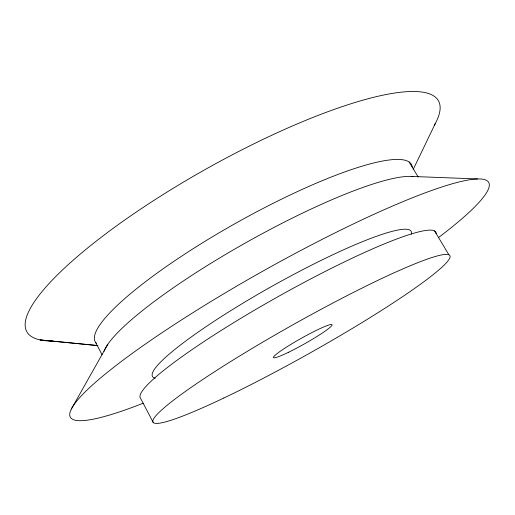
<?xml version="1.0" encoding="UTF-8"?>
<svg xmlns="http://www.w3.org/2000/svg" width="515" height="515" viewBox="0 0 515 515"><rect width="100%" height="100%" fill="white"/><g stroke="black" fill="none" stroke-linecap="round" stroke-linejoin="round"><path stroke-width="0.77" d="M413.146 169.551L435.291 123.555M71.353 409.045L107.777 344.374M411.247 176.413L477.521 178.956M97.213 345.514L40.041 339.906L97.966 345.597M409.168 162.038L418.219 177.083M434.602 230.945L448.861 254.764M153.232 422.474L140.531 398.262A169.429 20.89 -29.3 0 1 282.233 294.329A169.429 20.89 -29.3 0 1 436.147 233.797M95.578 342.333L102.073 354.79M155.163 378.222A148.301 20.169 -29.3 0 1 271.276 286.681A148.301 20.169 -29.3 0 1 411.324 234.235M143.267 403.194A239.829 33.153 -29.3 0 1 120.272 362.277A239.829 33.153 -29.3 0 1 416.358 196.215A239.829 33.153 -29.3 0 1 438.291 237.724M104.017 351.32A181.821 31.512 -29.3 0 1 244.303 243.589A181.821 31.512 -29.3 0 1 413.204 176.574M96.434 343.363A181.248 34.685 -29.3 0 1 238.4 221.753A181.248 34.685 -29.3 0 1 412.251 167.163M52.961 341.046A235.986 54.204 -29.3 0 1 203.187 170.645A235.986 54.204 -29.3 0 1 434.242 125.441M223.819 398.024A170.201 16.48 -29.3 0 0 450.052 257.024A170.201 16.48 -29.3 0 0 230.501 361.646A170.201 16.48 -29.3 0 0 223.819 398.024M288.323 352.357A33.597 3.212 -29.3 0 0 332.072 324.862A33.597 3.212 -29.3 0 0 287.801 346.28A33.597 3.212 -29.3 0 0 288.323 352.357"/></g></svg>
